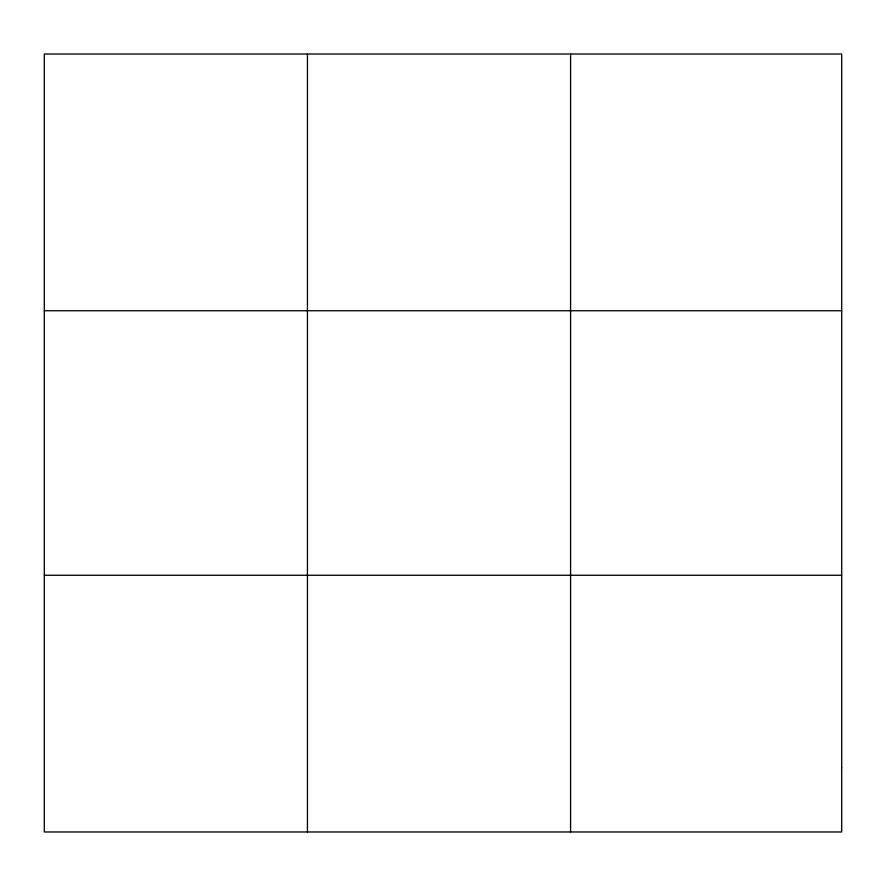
<?xml version="1.0" encoding="UTF-8"?>
<svg xmlns="http://www.w3.org/2000/svg" width="886" height="886" viewBox="0 0 886 886"><rect width="100%" height="100%" fill="white"/><g stroke="black" fill="none" stroke-linecap="round" stroke-linejoin="round"><path stroke-width="1.33" d="M307.442 54.024L307.442 831.976M570.584 54.024L570.584 831.976M44.3 310.742L841.7 310.742M44.3 575.258L841.7 575.258M841.7 767.797L841.7 831.976L44.3 831.976L44.3 54.024L841.7 54.024L841.7 767.797"/></g></svg>
